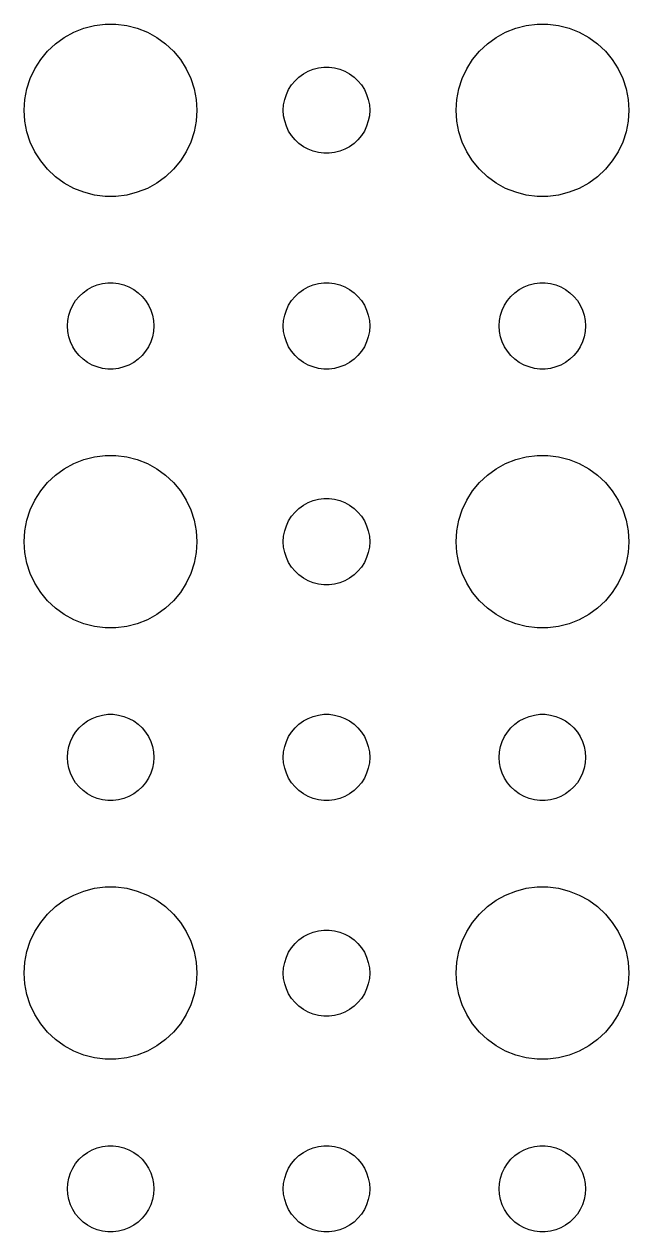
# Model space of a CAD drawing. Header units: metres. Extents: x -142 to 142, y -142 to 142.
# Drawn here: x 72 to 93, y -39 to 2.99 of the extents above; entities that cross this region are included whole.
import ezdxf

# ---------------------------------------------------------------- set-up
doc = ezdxf.new("R2010")
doc.units = ezdxf.units.M

msp = doc.modelspace()

# ---------------------------------------------------------------- linework, layer by layer
for p, q in [((74.073, 2.85316), (74.4379, 2.94685)), ((74.4379, 2.94685), (74.8116, 2.99408)), ((74.8116, 2.99408), (75.1884, 2.99408)), ((75.1884, 2.99408), (75.5621, 2.94685)), ((75.5621, 2.94685), (75.927, 2.85316)), ((89.073, 2.85316), (89.4379, 2.94685)), ((89.4379, 2.94685), (89.8116, 2.99408)), ((89.8116, 2.99408), (90.1884, 2.99408)), ((90.1884, 2.99408), (90.5621, 2.94685)), ((90.5621, 2.94685), (90.927, 2.85316)), ((73.0877, 2.31154), (73.3925, 2.53297)), ((73.3925, 2.53297), (73.7227, 2.71448)), ((73.7227, 2.71448), (74.073, 2.85316)), ((75.927, 2.85316), (76.2773, 2.71448)), ((76.2773, 2.71448), (76.6075, 2.53297)), ((76.6075, 2.53297), (76.9123, 2.31154)), ((88.0877, 2.31154), (88.3925, 2.53297)), ((88.3925, 2.53297), (88.7227, 2.71448)), ((88.7227, 2.71448), (89.073, 2.85316)), ((90.927, 2.85316), (91.2773, 2.71448)), ((91.2773, 2.71448), (91.6075, 2.53297)), ((91.6075, 2.53297), (91.9123, 2.31154)), ((72.8131, 2.05363), (73.0877, 2.31154)), ((76.9123, 2.31154), (77.1869, 2.05363)), ((87.8131, 2.05363), (88.0877, 2.31154)), ((91.9123, 2.31154), (92.1869, 2.05363)), ((72.3711, 1.44525), (72.573, 1.76335)), ((72.573, 1.76335), (72.8131, 2.05363)), ((77.1869, 2.05363), (77.427, 1.76335)), ((77.427, 1.76335), (77.6289, 1.44525)), ((87.3711, 1.44525), (87.573, 1.76335)), ((87.573, 1.76335), (87.8131, 2.05363)), ((92.1869, 2.05363), (92.427, 1.76335)), ((92.427, 1.76335), (92.6289, 1.44525)), ((72.2107, 1.10437), (72.3711, 1.44525)), ((77.6289, 1.44525), (77.7893, 1.10437)), ((81.5439, 1.15576), (81.6963, 1.26648)), ((81.6963, 1.26648), (81.8613, 1.35724)), ((81.8613, 1.35724), (82.0365, 1.42657)), ((82.0365, 1.42657), (82.2189, 1.47342)), ((82.2189, 1.47342), (82.4058, 1.49704)), ((82.4058, 1.49704), (82.5942, 1.49704)), ((82.5942, 1.49704), (82.7811, 1.47342)), ((82.7811, 1.47342), (82.9635, 1.42657)), ((82.9635, 1.42657), (83.1387, 1.35724)), ((83.1387, 1.35724), (83.3037, 1.26648)), ((83.3037, 1.26648), (83.4561, 1.15576)), ((87.2107, 1.10437), (87.3711, 1.44525)), ((92.6289, 1.44525), (92.7893, 1.10437)), ((72.0943, 0.74606), (72.2107, 1.10437)), ((77.7893, 1.10437), (77.9057, 0.74606)), ((81.1855, 0.72263), (81.2865, 0.88167)), ((81.2865, 0.88167), (81.4065, 1.02681)), ((81.4065, 1.02681), (81.5439, 1.15576)), ((83.4561, 1.15576), (83.5934, 1.02681)), ((83.5934, 1.02681), (83.7135, 0.88167)), ((83.7135, 0.88167), (83.8145, 0.72263)), ((87.0943, 0.74606), (87.2107, 1.10437)), ((92.7893, 1.10437), (92.9057, 0.74606)), ((72.0237, 0.37599), (72.0943, 0.74606)), ((77.9057, 0.74606), (77.9763, 0.37599)), ((81.0471, 0.37303), (81.1053, 0.55219)), ((81.1053, 0.55219), (81.1855, 0.72263)), ((83.8145, 0.72263), (83.8947, 0.55219)), ((83.8947, 0.55219), (83.9529, 0.37303)), ((87.0237, 0.37599), (87.0943, 0.74606)), ((92.9057, 0.74606), (92.9763, 0.37599)), ((72, 0), (72.0237, 0.37599)), ((72.0237, -0.37599), (72, 0)), ((77.9763, 0.37599), (78, 0)), ((78, 0), (77.9763, -0.37599)), ((81, 0), (81.0118, 0.18799)), ((81.0118, -0.18799), (81, 0)), ((81.0118, 0.18799), (81.0471, 0.37303)), ((83.9529, 0.37303), (83.9882, 0.18799)), ((83.9882, 0.18799), (84, 0)), ((84, 0), (83.9882, -0.18799)), ((87, 0), (87.0237, 0.37599)), ((87.0237, -0.37599), (87, 0)), ((92.9763, 0.37599), (93, 0)), ((93, 0), (92.9763, -0.37599)), ((72.0943, -0.74606), (72.0237, -0.37599)), ((77.9763, -0.37599), (77.9057, -0.74606)), ((81.0471, -0.37303), (81.0118, -0.18799)), ((81.1053, -0.55219), (81.0471, -0.37303)), ((83.9529, -0.37303), (83.8947, -0.55219)), ((83.9882, -0.18799), (83.9529, -0.37303)), ((87.0943, -0.74606), (87.0237, -0.37599)), ((92.9763, -0.37599), (92.9057, -0.74606)), ((72.2107, -1.10437), (72.0943, -0.74606)), ((77.9057, -0.74606), (77.7893, -1.10437)), ((81.1855, -0.72263), (81.1053, -0.55219)), ((81.2865, -0.88167), (81.1855, -0.72263)), ((83.8145, -0.72263), (83.7135, -0.88167)), ((83.8947, -0.55219), (83.8145, -0.72263)), ((87.2107, -1.10437), (87.0943, -0.74606)), ((92.9057, -0.74606), (92.7893, -1.10437)), ((72.3711, -1.44525), (72.2107, -1.10437)), ((77.7893, -1.10437), (77.6289, -1.44525)), ((81.4065, -1.02681), (81.2865, -0.88167)), ((81.5439, -1.15576), (81.4065, -1.02681)), ((81.6963, -1.26648), (81.5439, -1.15576)), ((83.4561, -1.15576), (83.3037, -1.26648)), ((83.5934, -1.02681), (83.4561, -1.15576)), ((83.7135, -0.88167), (83.5934, -1.02681)), ((87.3711, -1.44525), (87.2107, -1.10437)), ((92.7893, -1.10437), (92.6289, -1.44525)), ((72.573, -1.76335), (72.3711, -1.44525)), ((77.6289, -1.44525), (77.427, -1.76335)), ((81.8613, -1.35724), (81.6963, -1.26648)), ((82.0365, -1.42657), (81.8613, -1.35724)), ((82.2189, -1.47342), (82.0365, -1.42657)), ((82.4058, -1.49704), (82.2189, -1.47342)), ((82.5942, -1.49704), (82.4058, -1.49704)), ((82.7811, -1.47342), (82.5942, -1.49704)), ((82.9635, -1.42657), (82.7811, -1.47342)), ((83.1387, -1.35724), (82.9635, -1.42657)), ((83.3037, -1.26648), (83.1387, -1.35724)), ((87.573, -1.76335), (87.3711, -1.44525)), ((92.6289, -1.44525), (92.427, -1.76335)), ((72.8131, -2.05363), (72.573, -1.76335)), ((73.0877, -2.31154), (72.8131, -2.05363)), ((77.1869, -2.05363), (76.9123, -2.31154)), ((77.427, -1.76335), (77.1869, -2.05363)), ((87.8131, -2.05363), (87.573, -1.76335)), ((88.0877, -2.31154), (87.8131, -2.05363)), ((92.1869, -2.05363), (91.9123, -2.31154)), ((92.427, -1.76335), (92.1869, -2.05363)), ((73.3925, -2.53297), (73.0877, -2.31154)), ((76.9123, -2.31154), (76.6075, -2.53297)), ((88.3925, -2.53297), (88.0877, -2.31154)), ((91.9123, -2.31154), (91.6075, -2.53297)), ((73.7227, -2.71448), (73.3925, -2.53297)), ((74.073, -2.85316), (73.7227, -2.71448)), ((74.4379, -2.94685), (74.073, -2.85316)), ((75.927, -2.85316), (75.5621, -2.94685)), ((76.2773, -2.71448), (75.927, -2.85316)), ((76.6075, -2.53297), (76.2773, -2.71448)), ((88.7227, -2.71448), (88.3925, -2.53297)), ((89.073, -2.85316), (88.7227, -2.71448)), ((89.4379, -2.94685), (89.073, -2.85316)), ((90.927, -2.85316), (90.5621, -2.94685)), ((91.2773, -2.71448), (90.927, -2.85316)), ((91.6075, -2.53297), (91.2773, -2.71448)), ((74.8116, -2.99408), (74.4379, -2.94685)), ((75.1884, -2.99408), (74.8116, -2.99408)), ((75.5621, -2.94685), (75.1884, -2.99408)), ((89.8116, -2.99408), (89.4379, -2.94685)), ((90.1884, -2.99408), (89.8116, -2.99408)), ((90.5621, -2.94685), (90.1884, -2.99408)), ((74.0439, -6.34422), (74.1963, -6.23351)), ((74.1963, -6.23351), (74.3613, -6.14275)), ((74.3613, -6.14275), (74.5365, -6.07341)), ((74.5365, -6.07341), (74.7189, -6.02657)), ((74.7189, -6.02657), (74.9058, -6.00294)), ((74.9058, -6.00294), (75.0942, -6.00294)), ((75.0942, -6.00294), (75.2811, -6.02657)), ((75.2811, -6.02657), (75.4635, -6.07341)), ((75.4635, -6.07341), (75.6387, -6.14275)), ((75.6387, -6.14275), (75.8037, -6.23351)), ((75.8037, -6.23351), (75.9561, -6.34422)), ((81.5439, -6.34422), (81.6963, -6.23351)), ((81.6963, -6.23351), (81.8613, -6.14275)), ((81.8613, -6.14275), (82.0365, -6.07341)), ((82.0365, -6.07341), (82.2189, -6.02657)), ((82.2189, -6.02657), (82.4058, -6.00294)), ((82.4058, -6.00294), (82.5942, -6.00294)), ((82.5942, -6.00294), (82.7811, -6.02657)), ((82.7811, -6.02657), (82.9635, -6.07341)), ((82.9635, -6.07341), (83.1387, -6.14275)), ((83.1387, -6.14275), (83.3037, -6.23351)), ((83.3037, -6.23351), (83.4561, -6.34422)), ((89.0439, -6.34422), (89.1963, -6.23351)), ((89.1963, -6.23351), (89.3613, -6.14275)), ((89.3613, -6.14275), (89.5365, -6.07341)), ((89.5365, -6.07341), (89.7189, -6.02657)), ((89.7189, -6.02657), (89.9058, -6.00294)), ((89.9058, -6.00294), (90.0942, -6.00294)), ((90.0942, -6.00294), (90.2811, -6.02657)), ((90.2811, -6.02657), (90.4635, -6.07341)), ((90.4635, -6.07341), (90.6387, -6.14275)), ((90.6387, -6.14275), (90.8037, -6.23351)), ((90.8037, -6.23351), (90.9561, -6.34422)), ((73.6855, -6.77736), (73.7865, -6.61832)), ((73.7865, -6.61832), (73.9065, -6.47318)), ((73.9065, -6.47318), (74.0439, -6.34422)), ((75.9561, -6.34422), (76.0934, -6.47318)), ((76.0934, -6.47318), (76.2135, -6.61832)), ((76.2135, -6.61832), (76.3145, -6.77736)), ((81.1855, -6.77736), (81.2865, -6.61832)), ((81.2865, -6.61832), (81.4065, -6.47318)), ((81.4065, -6.47318), (81.5439, -6.34422)), ((83.4561, -6.34422), (83.5934, -6.47318)), ((83.5934, -6.47318), (83.7135, -6.61832)), ((83.7135, -6.61832), (83.8145, -6.77736)), ((88.6855, -6.77736), (88.7865, -6.61832)), ((88.7865, -6.61832), (88.9065, -6.47318)), ((88.9065, -6.47318), (89.0439, -6.34422)), ((90.9561, -6.34422), (91.0934, -6.47318)), ((91.0934, -6.47318), (91.2135, -6.61832)), ((91.2135, -6.61832), (91.3145, -6.77736)), ((73.5118, -7.312), (73.5471, -7.12695)), ((73.5471, -7.12695), (73.6053, -6.9478)), ((73.6053, -6.9478), (73.6855, -6.77736)), ((76.3145, -6.77736), (76.3947, -6.9478)), ((76.3947, -6.9478), (76.4529, -7.12695)), ((76.4529, -7.12695), (76.4882, -7.312)), ((81.0118, -7.312), (81.0471, -7.12695)), ((81.0471, -7.12695), (81.1053, -6.9478)), ((81.1053, -6.9478), (81.1855, -6.77736)), ((83.8145, -6.77736), (83.8947, -6.9478)), ((83.8947, -6.9478), (83.9529, -7.12695)), ((83.9529, -7.12695), (83.9882, -7.312)), ((88.5118, -7.312), (88.5471, -7.12695)), ((88.5471, -7.12695), (88.6053, -6.9478)), ((88.6053, -6.9478), (88.6855, -6.77736)), ((91.3145, -6.77736), (91.3947, -6.9478)), ((91.3947, -6.9478), (91.4529, -7.12695)), ((91.4529, -7.12695), (91.4882, -7.312)), ((73.5, -7.5), (73.5118, -7.312)), ((73.5118, -7.68799), (73.5, -7.5)), ((76.4882, -7.312), (76.5, -7.5)), ((76.5, -7.5), (76.4882, -7.68799)), ((81, -7.5), (81.0118, -7.312)), ((81.0118, -7.68799), (81, -7.5)), ((83.9882, -7.312), (84, -7.5)), ((84, -7.5), (83.9882, -7.68799)), ((88.5, -7.5), (88.5118, -7.312)), ((88.5118, -7.68799), (88.5, -7.5)), ((91.4882, -7.312), (91.5, -7.5)), ((91.5, -7.5), (91.4882, -7.68799)), ((73.5471, -7.87303), (73.5118, -7.68799)), ((73.6053, -8.05219), (73.5471, -7.87303)), ((76.4529, -7.87303), (76.3947, -8.05219)), ((76.4882, -7.68799), (76.4529, -7.87303)), ((81.0471, -7.87303), (81.0118, -7.68799)), ((81.1053, -8.05219), (81.0471, -7.87303)), ((83.9529, -7.87303), (83.8947, -8.05219)), ((83.9882, -7.68799), (83.9529, -7.87303)), ((88.5471, -7.87303), (88.5118, -7.68799)), ((88.6053, -8.05219), (88.5471, -7.87303)), ((91.4529, -7.87303), (91.3947, -8.05219)), ((91.4882, -7.68799), (91.4529, -7.87303)), ((73.6855, -8.22263), (73.6053, -8.05219)), ((73.7865, -8.38167), (73.6855, -8.22263)), ((73.9065, -8.52681), (73.7865, -8.38167)), ((76.2135, -8.38167), (76.0934, -8.52681)), ((76.3145, -8.22263), (76.2135, -8.38167)), ((76.3947, -8.05219), (76.3145, -8.22263)), ((81.1855, -8.22263), (81.1053, -8.05219)), ((81.2865, -8.38167), (81.1855, -8.22263)), ((81.4065, -8.52681), (81.2865, -8.38167)), ((83.7135, -8.38167), (83.5934, -8.52681)), ((83.8145, -8.22263), (83.7135, -8.38167)), ((83.8947, -8.05219), (83.8145, -8.22263)), ((88.6855, -8.22263), (88.6053, -8.05219)), ((88.7865, -8.38167), (88.6855, -8.22263)), ((88.9065, -8.52681), (88.7865, -8.38167)), ((91.2135, -8.38167), (91.0934, -8.52681)), ((91.3145, -8.22263), (91.2135, -8.38167)), ((91.3947, -8.05219), (91.3145, -8.22263)), ((74.0439, -8.65576), (73.9065, -8.52681)), ((74.1963, -8.76648), (74.0439, -8.65576)), ((74.3613, -8.85724), (74.1963, -8.76648)), ((75.8037, -8.76648), (75.6387, -8.85724)), ((75.9561, -8.65576), (75.8037, -8.76648)), ((76.0934, -8.52681), (75.9561, -8.65576)), ((81.5439, -8.65576), (81.4065, -8.52681)), ((81.6963, -8.76648), (81.5439, -8.65576)), ((81.8613, -8.85724), (81.6963, -8.76648)), ((83.3037, -8.76648), (83.1387, -8.85724)), ((83.4561, -8.65576), (83.3037, -8.76648)), ((83.5934, -8.52681), (83.4561, -8.65576)), ((89.0439, -8.65576), (88.9065, -8.52681)), ((89.1963, -8.76648), (89.0439, -8.65576)), ((89.3613, -8.85724), (89.1963, -8.76648)), ((90.8037, -8.76648), (90.6387, -8.85724)), ((90.9561, -8.65576), (90.8037, -8.76648)), ((91.0934, -8.52681), (90.9561, -8.65576)), ((74.5365, -8.92657), (74.3613, -8.85724)), ((74.7189, -8.97342), (74.5365, -8.92657)), ((74.9058, -8.99704), (74.7189, -8.97342)), ((75.0942, -8.99704), (74.9058, -8.99704)), ((75.2811, -8.97342), (75.0942, -8.99704)), ((75.4635, -8.92657), (75.2811, -8.97342)), ((75.6387, -8.85724), (75.4635, -8.92657)), ((82.0365, -8.92657), (81.8613, -8.85724)), ((82.2189, -8.97342), (82.0365, -8.92657)), ((82.4058, -8.99704), (82.2189, -8.97342)), ((82.5942, -8.99704), (82.4058, -8.99704)), ((82.7811, -8.97342), (82.5942, -8.99704)), ((82.9635, -8.92657), (82.7811, -8.97342)), ((83.1387, -8.85724), (82.9635, -8.92657)), ((89.5365, -8.92657), (89.3613, -8.85724)), ((89.7189, -8.97342), (89.5365, -8.92657)), ((89.9058, -8.99704), (89.7189, -8.97342)), ((90.0942, -8.99704), (89.9058, -8.99704)), ((90.2811, -8.97342), (90.0942, -8.99704)), ((90.4635, -8.92657), (90.2811, -8.97342)), ((90.6387, -8.85724), (90.4635, -8.92657)), ((73.7227, -12.2855), (74.073, -12.1468)), ((74.073, -12.1468), (74.4379, -12.0531)), ((74.4379, -12.0531), (74.8116, -12.0059)), ((74.8116, -12.0059), (75.1884, -12.0059)), ((75.1884, -12.0059), (75.5621, -12.0531)), ((75.5621, -12.0531), (75.927, -12.1468)), ((75.927, -12.1468), (76.2773, -12.2855)), ((88.7227, -12.2855), (89.073, -12.1468)), ((89.073, -12.1468), (89.4379, -12.0531)), ((89.4379, -12.0531), (89.8116, -12.0059)), ((89.8116, -12.0059), (90.1884, -12.0059)), ((90.1884, -12.0059), (90.5621, -12.0531)), ((90.5621, -12.0531), (90.927, -12.1468)), ((90.927, -12.1468), (91.2773, -12.2855)), ((73.0877, -12.6884), (73.3925, -12.467)), ((73.3925, -12.467), (73.7227, -12.2855)), ((76.2773, -12.2855), (76.6075, -12.467)), ((76.6075, -12.467), (76.9123, -12.6884)), ((88.0877, -12.6884), (88.3925, -12.467)), ((88.3925, -12.467), (88.7227, -12.2855)), ((91.2773, -12.2855), (91.6075, -12.467)), ((91.6075, -12.467), (91.9123, -12.6884)), ((72.573, -13.2366), (72.8131, -12.9464)), ((72.8131, -12.9464), (73.0877, -12.6884)), ((76.9123, -12.6884), (77.1869, -12.9464)), ((77.1869, -12.9464), (77.427, -13.2366)), ((87.573, -13.2366), (87.8131, -12.9464)), ((87.8131, -12.9464), (88.0877, -12.6884)), ((91.9123, -12.6884), (92.1869, -12.9464)), ((92.1869, -12.9464), (92.427, -13.2366)), ((72.3711, -13.5547), (72.573, -13.2366)), ((77.427, -13.2366), (77.6289, -13.5547)), ((87.3711, -13.5547), (87.573, -13.2366)), ((92.427, -13.2366), (92.6289, -13.5547)), ((72.2107, -13.8956), (72.3711, -13.5547)), ((77.6289, -13.5547), (77.7893, -13.8956)), ((81.4065, -13.9732), (81.5439, -13.8442)), ((81.5439, -13.8442), (81.6963, -13.7335)), ((81.6963, -13.7335), (81.8613, -13.6427)), ((81.8613, -13.6427), (82.0365, -13.5734)), ((82.0365, -13.5734), (82.2189, -13.5266)), ((82.2189, -13.5266), (82.4058, -13.5029)), ((82.4058, -13.5029), (82.5942, -13.5029)), ((82.5942, -13.5029), (82.7811, -13.5266)), ((82.7811, -13.5266), (82.9635, -13.5734)), ((82.9635, -13.5734), (83.1387, -13.6427)), ((83.1387, -13.6427), (83.3037, -13.7335)), ((83.3037, -13.7335), (83.4561, -13.8442)), ((83.4561, -13.8442), (83.5934, -13.9732)), ((87.2107, -13.8956), (87.3711, -13.5547)), ((92.6289, -13.5547), (92.7893, -13.8956)), ((72.0237, -14.624), (72.0943, -14.2539)), ((72.0943, -14.2539), (72.2107, -13.8956)), ((77.7893, -13.8956), (77.9057, -14.2539)), ((77.9057, -14.2539), (77.9763, -14.624)), ((81.1855, -14.2774), (81.2865, -14.1183)), ((81.2865, -14.1183), (81.4065, -13.9732)), ((83.5934, -13.9732), (83.7135, -14.1183)), ((83.7135, -14.1183), (83.8145, -14.2774)), ((87.0237, -14.624), (87.0943, -14.2539)), ((87.0943, -14.2539), (87.2107, -13.8956)), ((92.7893, -13.8956), (92.9057, -14.2539)), ((92.9057, -14.2539), (92.9763, -14.624)), ((72, -15), (72.0237, -14.624)), ((77.9763, -14.624), (78, -15)), ((81.0118, -14.812), (81.0471, -14.627)), ((81.0471, -14.627), (81.1053, -14.4478)), ((81.1053, -14.4478), (81.1855, -14.2774)), ((83.8145, -14.2774), (83.8947, -14.4478)), ((83.8947, -14.4478), (83.9529, -14.627)), ((83.9529, -14.627), (83.9882, -14.812)), ((87, -15), (87.0237, -14.624)), ((92.9763, -14.624), (93, -15)), ((72.0237, -15.376), (72, -15)), ((78, -15), (77.9763, -15.376)), ((81, -15), (81.0118, -14.812)), ((81.0118, -15.188), (81, -15)), ((83.9882, -14.812), (84, -15)), ((84, -15), (83.9882, -15.188)), ((87.0237, -15.376), (87, -15)), ((93, -15), (92.9763, -15.376)), ((72.0943, -15.7461), (72.0237, -15.376)), ((77.9763, -15.376), (77.9057, -15.7461)), ((81.0471, -15.373), (81.0118, -15.188)), ((81.1053, -15.5522), (81.0471, -15.373)), ((83.9529, -15.373), (83.8947, -15.5522)), ((83.9882, -15.188), (83.9529, -15.373)), ((87.0943, -15.7461), (87.0237, -15.376)), ((92.9763, -15.376), (92.9057, -15.7461)), ((72.2107, -16.1044), (72.0943, -15.7461)), ((77.9057, -15.7461), (77.7893, -16.1044)), ((81.1855, -15.7226), (81.1053, -15.5522)), ((81.2865, -15.8817), (81.1855, -15.7226)), ((81.4065, -16.0268), (81.2865, -15.8817)), ((83.7135, -15.8817), (83.5934, -16.0268)), ((83.8145, -15.7226), (83.7135, -15.8817)), ((83.8947, -15.5522), (83.8145, -15.7226)), ((87.2107, -16.1044), (87.0943, -15.7461)), ((92.9057, -15.7461), (92.7893, -16.1044)), ((72.3711, -16.4453), (72.2107, -16.1044)), ((77.7893, -16.1044), (77.6289, -16.4453)), ((81.5439, -16.1558), (81.4065, -16.0268)), ((81.6963, -16.2665), (81.5439, -16.1558)), ((81.8613, -16.3572), (81.6963, -16.2665)), ((82.0365, -16.4266), (81.8613, -16.3572)), ((83.1387, -16.3572), (82.9635, -16.4266)), ((83.3037, -16.2665), (83.1387, -16.3572)), ((83.4561, -16.1558), (83.3037, -16.2665)), ((83.5934, -16.0268), (83.4561, -16.1558)), ((87.3711, -16.4453), (87.2107, -16.1044)), ((92.7893, -16.1044), (92.6289, -16.4453)), ((72.573, -16.7634), (72.3711, -16.4453)), ((72.8131, -17.0536), (72.573, -16.7634)), ((77.427, -16.7634), (77.1869, -17.0536)), ((77.6289, -16.4453), (77.427, -16.7634)), ((82.2189, -16.4734), (82.0365, -16.4266)), ((82.4058, -16.497), (82.2189, -16.4734)), ((82.5942, -16.497), (82.4058, -16.497)), ((82.7811, -16.4734), (82.5942, -16.497)), ((82.9635, -16.4266), (82.7811, -16.4734)), ((87.573, -16.7634), (87.3711, -16.4453)), ((87.8131, -17.0536), (87.573, -16.7634)), ((92.427, -16.7634), (92.1869, -17.0536)), ((92.6289, -16.4453), (92.427, -16.7634)), ((73.0877, -17.3115), (72.8131, -17.0536)), ((77.1869, -17.0536), (76.9123, -17.3115)), ((88.0877, -17.3115), (87.8131, -17.0536)), ((92.1869, -17.0536), (91.9123, -17.3115)), ((73.3925, -17.533), (73.0877, -17.3115)), ((73.7227, -17.7145), (73.3925, -17.533)), ((76.6075, -17.533), (76.2773, -17.7145)), ((76.9123, -17.3115), (76.6075, -17.533)), ((88.3925, -17.533), (88.0877, -17.3115)), ((88.7227, -17.7145), (88.3925, -17.533)), ((91.6075, -17.533), (91.2773, -17.7145)), ((91.9123, -17.3115), (91.6075, -17.533)), ((74.073, -17.8532), (73.7227, -17.7145)), ((74.4379, -17.9469), (74.073, -17.8532)), ((74.8116, -17.9941), (74.4379, -17.9469)), ((75.1884, -17.9941), (74.8116, -17.9941)), ((75.5621, -17.9469), (75.1884, -17.9941)), ((75.927, -17.8532), (75.5621, -17.9469)), ((76.2773, -17.7145), (75.927, -17.8532)), ((89.073, -17.8532), (88.7227, -17.7145)), ((89.4379, -17.9469), (89.073, -17.8532)), ((89.8116, -17.9941), (89.4379, -17.9469)), ((90.1884, -17.9941), (89.8116, -17.9941)), ((90.5621, -17.9469), (90.1884, -17.9941)), ((90.927, -17.8532), (90.5621, -17.9469)), ((91.2773, -17.7145), (90.927, -17.8532)), ((73.9065, -21.4732), (74.0439, -21.3442)), ((74.0439, -21.3442), (74.1963, -21.2335)), ((74.1963, -21.2335), (74.3613, -21.1427)), ((74.3613, -21.1427), (74.5365, -21.0734)), ((74.5365, -21.0734), (74.7189, -21.0266)), ((74.7189, -21.0266), (74.9058, -21.003)), ((74.9058, -21.003), (75.0942, -21.003)), ((75.0942, -21.003), (75.2811, -21.0266)), ((75.2811, -21.0266), (75.4635, -21.0734)), ((75.4635, -21.0734), (75.6387, -21.1427)), ((75.6387, -21.1427), (75.8037, -21.2335)), ((75.8037, -21.2335), (75.9561, -21.3442)), ((75.9561, -21.3442), (76.0934, -21.4732)), ((81.4065, -21.4732), (81.5439, -21.3442)), ((81.5439, -21.3442), (81.6963, -21.2335)), ((81.6963, -21.2335), (81.8613, -21.1427)), ((81.8613, -21.1427), (82.0365, -21.0734)), ((82.0365, -21.0734), (82.2189, -21.0266)), ((82.2189, -21.0266), (82.4058, -21.003)), ((82.4058, -21.003), (82.5942, -21.003)), ((82.5942, -21.003), (82.7811, -21.0266)), ((82.7811, -21.0266), (82.9635, -21.0734)), ((82.9635, -21.0734), (83.1387, -21.1427)), ((83.1387, -21.1427), (83.3037, -21.2335)), ((83.3037, -21.2335), (83.4561, -21.3442)), ((83.4561, -21.3442), (83.5934, -21.4732)), ((88.9065, -21.4732), (89.0439, -21.3442)), ((89.0439, -21.3442), (89.1963, -21.2335)), ((89.1963, -21.2335), (89.3613, -21.1427)), ((89.3613, -21.1427), (89.5365, -21.0734)), ((89.5365, -21.0734), (89.7189, -21.0266)), ((89.7189, -21.0266), (89.9058, -21.003)), ((89.9058, -21.003), (90.0942, -21.003)), ((90.0942, -21.003), (90.2811, -21.0266)), ((90.2811, -21.0266), (90.4635, -21.0734)), ((90.4635, -21.0734), (90.6387, -21.1427)), ((90.6387, -21.1427), (90.8037, -21.2335)), ((90.8037, -21.2335), (90.9561, -21.3442)), ((90.9561, -21.3442), (91.0934, -21.4732)), ((73.6053, -21.9478), (73.6855, -21.7774)), ((73.6855, -21.7774), (73.7865, -21.6183)), ((73.7865, -21.6183), (73.9065, -21.4732)), ((76.0934, -21.4732), (76.2135, -21.6183)), ((76.2135, -21.6183), (76.3145, -21.7774)), ((76.3145, -21.7774), (76.3947, -21.9478)), ((81.1053, -21.9478), (81.1855, -21.7774)), ((81.1855, -21.7774), (81.2865, -21.6183)), ((81.2865, -21.6183), (81.4065, -21.4732)), ((83.5934, -21.4732), (83.7135, -21.6183)), ((83.7135, -21.6183), (83.8145, -21.7774)), ((83.8145, -21.7774), (83.8947, -21.9478)), ((88.6053, -21.9478), (88.6855, -21.7774)), ((88.6855, -21.7774), (88.7865, -21.6183)), ((88.7865, -21.6183), (88.9065, -21.4732)), ((91.0934, -21.4732), (91.2135, -21.6183)), ((91.2135, -21.6183), (91.3145, -21.7774)), ((91.3145, -21.7774), (91.3947, -21.9478)), ((73.5118, -22.312), (73.5471, -22.127)), ((73.5471, -22.127), (73.6053, -21.9478)), ((76.3947, -21.9478), (76.4529, -22.127)), ((76.4529, -22.127), (76.4882, -22.312)), ((81.0118, -22.312), (81.0471, -22.127)), ((81.0471, -22.127), (81.1053, -21.9478)), ((83.8947, -21.9478), (83.9529, -22.127)), ((83.9529, -22.127), (83.9882, -22.312)), ((88.5118, -22.312), (88.5471, -22.127)), ((88.5471, -22.127), (88.6053, -21.9478)), ((91.3947, -21.9478), (91.4529, -22.127)), ((91.4529, -22.127), (91.4882, -22.312)), ((73.5, -22.5), (73.5118, -22.312)), ((73.5118, -22.688), (73.5, -22.5)), ((76.4882, -22.312), (76.5, -22.5)), ((76.5, -22.5), (76.4882, -22.688)), ((81, -22.5), (81.0118, -22.312)), ((81.0118, -22.688), (81, -22.5)), ((83.9882, -22.312), (84, -22.5)), ((84, -22.5), (83.9882, -22.688)), ((88.5, -22.5), (88.5118, -22.312)), ((88.5118, -22.688), (88.5, -22.5)), ((91.4882, -22.312), (91.5, -22.5)), ((91.5, -22.5), (91.4882, -22.688)), ((73.5471, -22.873), (73.5118, -22.688)), ((73.6053, -23.0522), (73.5471, -22.873)), ((73.6855, -23.2226), (73.6053, -23.0522)), ((76.3947, -23.0522), (76.3145, -23.2226)), ((76.4529, -22.873), (76.3947, -23.0522)), ((76.4882, -22.688), (76.4529, -22.873)), ((81.0471, -22.873), (81.0118, -22.688)), ((81.1053, -23.0522), (81.0471, -22.873)), ((81.1855, -23.2226), (81.1053, -23.0522)), ((83.8947, -23.0522), (83.8145, -23.2226)), ((83.9529, -22.873), (83.8947, -23.0522)), ((83.9882, -22.688), (83.9529, -22.873)), ((88.5471, -22.873), (88.5118, -22.688)), ((88.6053, -23.0522), (88.5471, -22.873)), ((88.6855, -23.2226), (88.6053, -23.0522)), ((91.3947, -23.0522), (91.3145, -23.2226)), ((91.4529, -22.873), (91.3947, -23.0522)), ((91.4882, -22.688), (91.4529, -22.873)), ((73.7865, -23.3817), (73.6855, -23.2226)), ((73.9065, -23.5268), (73.7865, -23.3817)), ((76.2135, -23.3817), (76.0934, -23.5268)), ((76.3145, -23.2226), (76.2135, -23.3817)), ((81.2865, -23.3817), (81.1855, -23.2226)), ((81.4065, -23.5268), (81.2865, -23.3817)), ((83.7135, -23.3817), (83.5934, -23.5268)), ((83.8145, -23.2226), (83.7135, -23.3817)), ((88.7865, -23.3817), (88.6855, -23.2226)), ((88.9065, -23.5268), (88.7865, -23.3817)), ((91.2135, -23.3817), (91.0934, -23.5268)), ((91.3145, -23.2226), (91.2135, -23.3817)), ((74.0439, -23.6558), (73.9065, -23.5268)), ((74.1963, -23.7665), (74.0439, -23.6558)), ((74.3613, -23.8572), (74.1963, -23.7665)), ((74.5365, -23.9266), (74.3613, -23.8572)), ((74.7189, -23.9734), (74.5365, -23.9266)), ((75.4635, -23.9266), (75.2811, -23.9734)), ((75.6387, -23.8572), (75.4635, -23.9266)), ((75.8037, -23.7665), (75.6387, -23.8572)), ((75.9561, -23.6558), (75.8037, -23.7665)), ((76.0934, -23.5268), (75.9561, -23.6558)), ((81.5439, -23.6558), (81.4065, -23.5268)), ((81.6963, -23.7665), (81.5439, -23.6558)), ((81.8613, -23.8572), (81.6963, -23.7665)), ((82.0365, -23.9266), (81.8613, -23.8572)), ((82.2189, -23.9734), (82.0365, -23.9266)), ((82.9635, -23.9266), (82.7811, -23.9734)), ((83.1387, -23.8572), (82.9635, -23.9266)), ((83.3037, -23.7665), (83.1387, -23.8572)), ((83.4561, -23.6558), (83.3037, -23.7665)), ((83.5934, -23.5268), (83.4561, -23.6558)), ((89.0439, -23.6558), (88.9065, -23.5268)), ((89.1963, -23.7665), (89.0439, -23.6558)), ((89.3613, -23.8572), (89.1963, -23.7665)), ((89.5365, -23.9266), (89.3613, -23.8572)), ((89.7189, -23.9734), (89.5365, -23.9266)), ((90.4635, -23.9266), (90.2811, -23.9734)), ((90.6387, -23.8572), (90.4635, -23.9266)), ((90.8037, -23.7665), (90.6387, -23.8572)), ((90.9561, -23.6558), (90.8037, -23.7665)), ((91.0934, -23.5268), (90.9561, -23.6558)), ((74.9058, -23.997), (74.7189, -23.9734)), ((75.0942, -23.997), (74.9058, -23.997)), ((75.2811, -23.9734), (75.0942, -23.997)), ((82.4058, -23.997), (82.2189, -23.9734)), ((82.5942, -23.997), (82.4058, -23.997)), ((82.7811, -23.9734), (82.5942, -23.997)), ((89.9058, -23.997), (89.7189, -23.9734)), ((90.0942, -23.997), (89.9058, -23.997)), ((90.2811, -23.9734), (90.0942, -23.997)), ((73.3925, -27.467), (73.7227, -27.2855)), ((73.7227, -27.2855), (74.073, -27.1468)), ((74.073, -27.1468), (74.4379, -27.0531)), ((74.4379, -27.0531), (74.8116, -27.0059)), ((74.8116, -27.0059), (75.1884, -27.0059)), ((75.1884, -27.0059), (75.5621, -27.0531)), ((75.5621, -27.0531), (75.927, -27.1468)), ((75.927, -27.1468), (76.2773, -27.2855)), ((76.2773, -27.2855), (76.6075, -27.467)), ((88.3925, -27.467), (88.7227, -27.2855)), ((88.7227, -27.2855), (89.073, -27.1468)), ((89.073, -27.1468), (89.4379, -27.0531)), ((89.4379, -27.0531), (89.8116, -27.0059)), ((89.8116, -27.0059), (90.1884, -27.0059)), ((90.1884, -27.0059), (90.5621, -27.0531)), ((90.5621, -27.0531), (90.927, -27.1468)), ((90.927, -27.1468), (91.2773, -27.2855)), ((91.2773, -27.2855), (91.6075, -27.467)), ((72.8131, -27.9464), (73.0877, -27.6884)), ((73.0877, -27.6884), (73.3925, -27.467)), ((76.6075, -27.467), (76.9123, -27.6884)), ((76.9123, -27.6884), (77.1869, -27.9464)), ((87.8131, -27.9464), (88.0877, -27.6884)), ((88.0877, -27.6884), (88.3925, -27.467)), ((91.6075, -27.467), (91.9123, -27.6884)), ((91.9123, -27.6884), (92.1869, -27.9464)), ((72.573, -28.2366), (72.8131, -27.9464)), ((77.1869, -27.9464), (77.427, -28.2366)), ((87.573, -28.2366), (87.8131, -27.9464)), ((92.1869, -27.9464), (92.427, -28.2366)), ((72.3711, -28.5547), (72.573, -28.2366)), ((77.427, -28.2366), (77.6289, -28.5547)), ((82.0365, -28.5734), (82.2189, -28.5266)), ((82.2189, -28.5266), (82.4058, -28.503)), ((82.4058, -28.503), (82.5942, -28.503)), ((82.5942, -28.503), (82.7811, -28.5266)), ((82.7811, -28.5266), (82.9635, -28.5734)), ((87.3711, -28.5547), (87.573, -28.2366)), ((92.427, -28.2366), (92.6289, -28.5547)), ((72.0943, -29.2539), (72.2107, -28.8956)), ((72.2107, -28.8956), (72.3711, -28.5547)), ((77.6289, -28.5547), (77.7893, -28.8956)), ((77.7893, -28.8956), (77.9057, -29.2539)), ((81.2865, -29.1183), (81.4065, -28.9732)), ((81.4065, -28.9732), (81.5439, -28.8442)), ((81.5439, -28.8442), (81.6963, -28.7335)), ((81.6963, -28.7335), (81.8613, -28.6427)), ((81.8613, -28.6427), (82.0365, -28.5734)), ((82.9635, -28.5734), (83.1387, -28.6427)), ((83.1387, -28.6427), (83.3037, -28.7335)), ((83.3037, -28.7335), (83.4561, -28.8442)), ((83.4561, -28.8442), (83.5934, -28.9732)), ((83.5934, -28.9732), (83.7135, -29.1183)), ((87.0943, -29.2539), (87.2107, -28.8956)), ((87.2107, -28.8956), (87.3711, -28.5547)), ((92.6289, -28.5547), (92.7893, -28.8956)), ((92.7893, -28.8956), (92.9057, -29.2539)), ((72.0237, -29.624), (72.0943, -29.2539)), ((77.9057, -29.2539), (77.9763, -29.624)), ((81.1053, -29.4478), (81.1855, -29.2774)), ((81.1855, -29.2774), (81.2865, -29.1183)), ((83.7135, -29.1183), (83.8145, -29.2774)), ((83.8145, -29.2774), (83.8947, -29.4478)), ((87.0237, -29.624), (87.0943, -29.2539)), ((92.9057, -29.2539), (92.9763, -29.624)), ((72, -30), (72.0237, -29.624)), ((77.9763, -29.624), (78, -30)), ((81, -30), (81.0118, -29.812)), ((81.0118, -29.812), (81.0471, -29.627)), ((81.0471, -29.627), (81.1053, -29.4478)), ((83.8947, -29.4478), (83.9529, -29.627)), ((83.9529, -29.627), (83.9882, -29.812)), ((83.9882, -29.812), (84, -30)), ((87, -30), (87.0237, -29.624)), ((92.9763, -29.624), (93, -30)), ((72.0237, -30.376), (72, -30)), ((78, -30), (77.9763, -30.376)), ((81.0118, -30.188), (81, -30)), ((81.0471, -30.373), (81.0118, -30.188)), ((83.9882, -30.188), (83.9529, -30.373)), ((84, -30), (83.9882, -30.188)), ((87.0237, -30.376), (87, -30)), ((93, -30), (92.9763, -30.376)), ((72.0943, -30.7461), (72.0237, -30.376)), ((77.9763, -30.376), (77.9057, -30.7461)), ((81.1053, -30.5522), (81.0471, -30.373)), ((81.1855, -30.7226), (81.1053, -30.5522)), ((83.8947, -30.5522), (83.8145, -30.7226)), ((83.9529, -30.373), (83.8947, -30.5522)), ((87.0943, -30.7461), (87.0237, -30.376)), ((92.9763, -30.376), (92.9057, -30.7461)), ((72.2107, -31.1044), (72.0943, -30.7461)), ((77.9057, -30.7461), (77.7893, -31.1044)), ((81.2865, -30.8817), (81.1855, -30.7226)), ((81.4065, -31.0268), (81.2865, -30.8817)), ((81.5439, -31.1558), (81.4065, -31.0268)), ((83.5934, -31.0268), (83.4561, -31.1558)), ((83.7135, -30.8817), (83.5934, -31.0268)), ((83.8145, -30.7226), (83.7135, -30.8817)), ((87.2107, -31.1044), (87.0943, -30.7461)), ((92.9057, -30.7461), (92.7893, -31.1044)), ((72.3711, -31.4453), (72.2107, -31.1044)), ((72.573, -31.7634), (72.3711, -31.4453)), ((77.6289, -31.4453), (77.427, -31.7634)), ((77.7893, -31.1044), (77.6289, -31.4453)), ((81.6963, -31.2665), (81.5439, -31.1558)), ((81.8613, -31.3572), (81.6963, -31.2665)), ((82.0365, -31.4266), (81.8613, -31.3572)), ((82.2189, -31.4734), (82.0365, -31.4266)), ((82.4058, -31.497), (82.2189, -31.4734)), ((82.7811, -31.4734), (82.5942, -31.497)), ((82.9635, -31.4266), (82.7811, -31.4734)), ((83.1387, -31.3572), (82.9635, -31.4266)), ((83.3037, -31.2665), (83.1387, -31.3572)), ((83.4561, -31.1558), (83.3037, -31.2665)), ((87.3711, -31.4453), (87.2107, -31.1044)), ((87.573, -31.7634), (87.3711, -31.4453)), ((92.6289, -31.4453), (92.427, -31.7634)), ((92.7893, -31.1044), (92.6289, -31.4453)), ((72.8131, -32.0536), (72.573, -31.7634)), ((77.427, -31.7634), (77.1869, -32.0536)), ((82.5942, -31.497), (82.4058, -31.497)), ((87.8131, -32.0536), (87.573, -31.7634)), ((92.427, -31.7634), (92.1869, -32.0536)), ((73.0877, -32.3115), (72.8131, -32.0536)), ((73.3925, -32.533), (73.0877, -32.3115)), ((76.9123, -32.3115), (76.6075, -32.533)), ((77.1869, -32.0536), (76.9123, -32.3115)), ((88.0877, -32.3115), (87.8131, -32.0536)), ((88.3925, -32.533), (88.0877, -32.3115)), ((91.9123, -32.3115), (91.6075, -32.533)), ((92.1869, -32.0536), (91.9123, -32.3115)), ((73.7227, -32.7145), (73.3925, -32.533)), ((74.073, -32.8532), (73.7227, -32.7145)), ((76.2773, -32.7145), (75.927, -32.8532)), ((76.6075, -32.533), (76.2773, -32.7145)), ((88.7227, -32.7145), (88.3925, -32.533)), ((89.073, -32.8532), (88.7227, -32.7145)), ((91.2773, -32.7145), (90.927, -32.8532)), ((91.6075, -32.533), (91.2773, -32.7145)), ((74.4379, -32.9469), (74.073, -32.8532)), ((74.8116, -32.9941), (74.4379, -32.9469)), ((75.1884, -32.9941), (74.8116, -32.9941)), ((75.5621, -32.9469), (75.1884, -32.9941)), ((75.927, -32.8532), (75.5621, -32.9469)), ((89.4379, -32.9469), (89.073, -32.8532)), ((89.8116, -32.9941), (89.4379, -32.9469)), ((90.1884, -32.9941), (89.8116, -32.9941)), ((90.5621, -32.9469), (90.1884, -32.9941)), ((90.927, -32.8532), (90.5621, -32.9469)), ((74.3613, -36.1428), (74.5365, -36.0734)), ((74.5365, -36.0734), (74.7189, -36.0266)), ((74.7189, -36.0266), (74.9058, -36.003)), ((74.9058, -36.003), (75.0942, -36.003)), ((75.0942, -36.003), (75.2811, -36.0266)), ((75.2811, -36.0266), (75.4635, -36.0734)), ((75.4635, -36.0734), (75.6387, -36.1428)), ((81.8613, -36.1428), (82.0365, -36.0734)), ((82.0365, -36.0734), (82.2189, -36.0266)), ((82.2189, -36.0266), (82.4058, -36.003)), ((82.4058, -36.003), (82.5942, -36.003)), ((82.5942, -36.003), (82.7811, -36.0266)), ((82.7811, -36.0266), (82.9635, -36.0734)), ((82.9635, -36.0734), (83.1387, -36.1428)), ((89.3613, -36.1428), (89.5365, -36.0734)), ((89.5365, -36.0734), (89.7189, -36.0266)), ((89.7189, -36.0266), (89.9058, -36.003)), ((89.9058, -36.003), (90.0942, -36.003)), ((90.0942, -36.003), (90.2811, -36.0266)), ((90.2811, -36.0266), (90.4635, -36.0734)), ((90.4635, -36.0734), (90.6387, -36.1428)), ((73.7865, -36.6183), (73.9065, -36.4732)), ((73.9065, -36.4732), (74.0439, -36.3442)), ((74.0439, -36.3442), (74.1963, -36.2335)), ((74.1963, -36.2335), (74.3613, -36.1428)), ((75.6387, -36.1428), (75.8037, -36.2335)), ((75.8037, -36.2335), (75.9561, -36.3442)), ((75.9561, -36.3442), (76.0934, -36.4732)), ((76.0934, -36.4732), (76.2135, -36.6183)), ((81.2865, -36.6183), (81.4065, -36.4732)), ((81.4065, -36.4732), (81.5439, -36.3442)), ((81.5439, -36.3442), (81.6963, -36.2335)), ((81.6963, -36.2335), (81.8613, -36.1428)), ((83.1387, -36.1428), (83.3037, -36.2335)), ((83.3037, -36.2335), (83.4561, -36.3442)), ((83.4561, -36.3442), (83.5934, -36.4732)), ((83.5934, -36.4732), (83.7135, -36.6183)), ((88.7865, -36.6183), (88.9065, -36.4732)), ((88.9065, -36.4732), (89.0439, -36.3442)), ((89.0439, -36.3442), (89.1963, -36.2335)), ((89.1963, -36.2335), (89.3613, -36.1428)), ((90.6387, -36.1428), (90.8037, -36.2335)), ((90.8037, -36.2335), (90.9561, -36.3442)), ((90.9561, -36.3442), (91.0934, -36.4732)), ((91.0934, -36.4732), (91.2135, -36.6183)), ((73.5471, -37.127), (73.6053, -36.9478)), ((73.6053, -36.9478), (73.6855, -36.7774)), ((73.6855, -36.7774), (73.7865, -36.6183)), ((76.2135, -36.6183), (76.3145, -36.7774)), ((76.3145, -36.7774), (76.3947, -36.9478)), ((76.3947, -36.9478), (76.4529, -37.127)), ((81.0471, -37.127), (81.1053, -36.9478)), ((81.1053, -36.9478), (81.1855, -36.7774)), ((81.1855, -36.7774), (81.2865, -36.6183)), ((83.7135, -36.6183), (83.8145, -36.7774)), ((83.8145, -36.7774), (83.8947, -36.9478)), ((83.8947, -36.9478), (83.9529, -37.127)), ((88.5471, -37.127), (88.6053, -36.9478)), ((88.6053, -36.9478), (88.6855, -36.7774)), ((88.6855, -36.7774), (88.7865, -36.6183)), ((91.2135, -36.6183), (91.3145, -36.7774)), ((91.3145, -36.7774), (91.3947, -36.9478)), ((91.3947, -36.9478), (91.4529, -37.127)), ((73.5, -37.5), (73.5118, -37.312)), ((73.5118, -37.312), (73.5471, -37.127)), ((76.4529, -37.127), (76.4882, -37.312)), ((76.4882, -37.312), (76.5, -37.5)), ((81, -37.5), (81.0118, -37.312)), ((81.0118, -37.312), (81.0471, -37.127)), ((83.9529, -37.127), (83.9882, -37.312)), ((83.9882, -37.312), (84, -37.5)), ((88.5, -37.5), (88.5118, -37.312)), ((88.5118, -37.312), (88.5471, -37.127)), ((91.4529, -37.127), (91.4882, -37.312)), ((91.4882, -37.312), (91.5, -37.5)), ((73.5118, -37.688), (73.5, -37.5)), ((73.5471, -37.873), (73.5118, -37.688)), ((76.4882, -37.688), (76.4529, -37.873)), ((76.5, -37.5), (76.4882, -37.688)), ((81.0118, -37.688), (81, -37.5)), ((81.0471, -37.873), (81.0118, -37.688)), ((83.9882, -37.688), (83.9529, -37.873)), ((84, -37.5), (83.9882, -37.688)), ((88.5118, -37.688), (88.5, -37.5)), ((88.5471, -37.873), (88.5118, -37.688)), ((91.4882, -37.688), (91.4529, -37.873)), ((91.5, -37.5), (91.4882, -37.688)), ((73.6053, -38.0522), (73.5471, -37.873)), ((73.6855, -38.2226), (73.6053, -38.0522)), ((76.3947, -38.0522), (76.3145, -38.2226)), ((76.4529, -37.873), (76.3947, -38.0522)), ((81.1053, -38.0522), (81.0471, -37.873)), ((81.1855, -38.2226), (81.1053, -38.0522)), ((83.8947, -38.0522), (83.8145, -38.2226)), ((83.9529, -37.873), (83.8947, -38.0522)), ((88.6053, -38.0522), (88.5471, -37.873)), ((88.6855, -38.2226), (88.6053, -38.0522)), ((91.3947, -38.0522), (91.3145, -38.2226)), ((91.4529, -37.873), (91.3947, -38.0522)), ((73.7865, -38.3817), (73.6855, -38.2226)), ((73.9065, -38.5268), (73.7865, -38.3817)), ((74.0439, -38.6558), (73.9065, -38.5268)), ((76.0934, -38.5268), (75.9561, -38.6558)), ((76.2135, -38.3817), (76.0934, -38.5268)), ((76.3145, -38.2226), (76.2135, -38.3817)), ((81.2865, -38.3817), (81.1855, -38.2226)), ((81.4065, -38.5268), (81.2865, -38.3817)), ((81.5439, -38.6558), (81.4065, -38.5268)), ((83.5934, -38.5268), (83.4561, -38.6558)), ((83.7135, -38.3817), (83.5934, -38.5268)), ((83.8145, -38.2226), (83.7135, -38.3817)), ((88.7865, -38.3817), (88.6855, -38.2226)), ((88.9065, -38.5268), (88.7865, -38.3817)), ((89.0439, -38.6558), (88.9065, -38.5268)), ((91.0934, -38.5268), (90.9561, -38.6558)), ((91.2135, -38.3817), (91.0934, -38.5268)), ((91.3145, -38.2226), (91.2135, -38.3817)), ((74.1963, -38.7665), (74.0439, -38.6558)), ((74.3613, -38.8572), (74.1963, -38.7665)), ((74.5365, -38.9266), (74.3613, -38.8572)), ((74.7189, -38.9734), (74.5365, -38.9266)), ((74.9058, -38.997), (74.7189, -38.9734)), ((75.0942, -38.997), (74.9058, -38.997)), ((75.2811, -38.9734), (75.0942, -38.997)), ((75.4635, -38.9266), (75.2811, -38.9734)), ((75.6387, -38.8572), (75.4635, -38.9266)), ((75.8037, -38.7665), (75.6387, -38.8572)), ((75.9561, -38.6558), (75.8037, -38.7665)), ((81.6963, -38.7665), (81.5439, -38.6558)), ((81.8613, -38.8572), (81.6963, -38.7665)), ((82.0365, -38.9266), (81.8613, -38.8572)), ((82.2189, -38.9734), (82.0365, -38.9266)), ((82.4058, -38.997), (82.2189, -38.9734)), ((82.5942, -38.997), (82.4058, -38.997)), ((82.7811, -38.9734), (82.5942, -38.997)), ((82.9635, -38.9266), (82.7811, -38.9734)), ((83.1387, -38.8572), (82.9635, -38.9266)), ((83.3037, -38.7665), (83.1387, -38.8572)), ((83.4561, -38.6558), (83.3037, -38.7665)), ((89.1963, -38.7665), (89.0439, -38.6558)), ((89.3613, -38.8572), (89.1963, -38.7665)), ((89.5365, -38.9266), (89.3613, -38.8572)), ((89.7189, -38.9734), (89.5365, -38.9266)), ((89.9058, -38.997), (89.7189, -38.9734)), ((90.0942, -38.997), (89.9058, -38.997)), ((90.2811, -38.9734), (90.0942, -38.997)), ((90.4635, -38.9266), (90.2811, -38.9734)), ((90.6387, -38.8572), (90.4635, -38.9266)), ((90.8037, -38.7665), (90.6387, -38.8572)), ((90.9561, -38.6558), (90.8037, -38.7665))]:
    msp.add_line(p, q)

doc.saveas('drawing.dxf')
